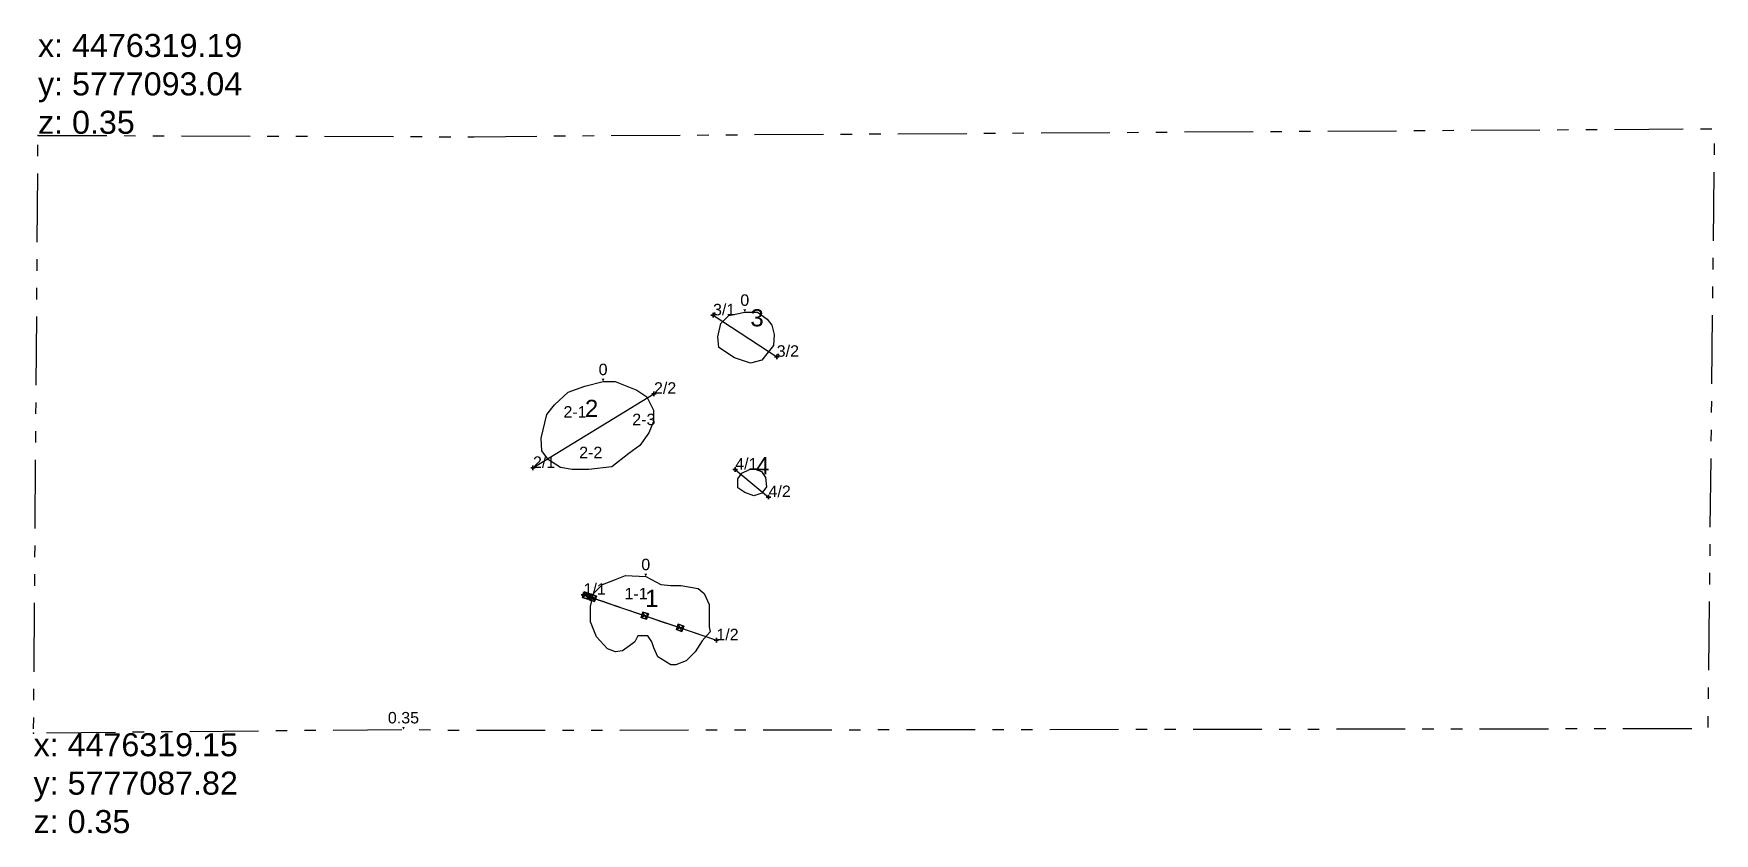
# Model space of a CAD drawing. Header units: metres. Extents: x 4476319.2 to 4476333.8, y 5777086.9 to 5777093.9.
import ezdxf
from ezdxf.enums import TextEntityAlignment as Align

# ---------------------------------------------------------------- set-up
doc = ezdxf.new("R2010")
doc.units = ezdxf.units.M
doc.linetypes.add('ACAD_ISO02W100', pattern=[15, 12, -3])
doc.linetypes.add('ACAD_ISO12W100', pattern=[21, 12, -3, 0, -3, 0, -3])
for name, color, linetype in [('SN01PL01_Befund', 36, 'Continuous'), ('SN01PL01_BefundNr', 36, 'Continuous'), ('SN01PL01_FundNr', 7, 'Continuous'), ('SN01PL01_Grabungsgrenze_extern', 3, 'ACAD_ISO12W100'), ('SN01PL01_Messpunkte', 7, 'Continuous'), ('SN01PL01_Profil', 5, 'Continuous'), ('SN01PL01_ProfilNr', 5, 'Continuous'), ('SN01PL01_Schnittkante', 3, 'ACAD_ISO02W100')]:
    doc.layers.add(name, color=color, linetype=linetype)
doc.styles.get("Standard").update_dxf_attribs({"font": 'arial.ttf'})

# ---------------------------------------------------------------- blocks, each defined once
blk = doc.blocks.new('BefNr')
blk.add_attdef('NUMMER', (0, 0), '', height=0.15)
at = {"flags": 1}
for tag, p in [('LAYERNAME', (0, -0.24)), ('ERSTELLDATUM', (7.517709021520602e-05, -0.1200795335395934))]:
    blk.add_attdef(tag, p, '', height=0.1, dxfattribs=at)
blk = doc.blocks.new('ProfilNr')
at = {"extrusion": (0, -1, 0)}
blk.add_hatch(color=256, dxfattribs=at).paths.add_polyline_path([(0, 0.06), (-0.02, 0.06), (0, 0)])
at = {"extrusion": (-1, 0, 0)}
blk.add_hatch(color=256, dxfattribs=at).paths.add_polyline_path([(0, 0.06), (-0.02, 0.06), (0, 0)])
at = {"extrusion": (0, -1, 0)}
for points in [[(0, 0.06), (-0.02, 0.06), (0, 0)], [(0, 0.06), (0.02, 0.06), (0, 0)]]:
    blk.add_lwpolyline(points, close=True, dxfattribs=at)
at = {"extrusion": (-1, 0, 0)}
for points in [[(0, 0.06), (-0.02, 0.06), (0, 0)], [(0, 0.06), (0.02, 0.06), (0, 0)]]:
    blk.add_lwpolyline(points, close=True, dxfattribs=at)
blk.add_point((0, 0))
blk.add_attdef('NUMMER', (0, 0, 0.06), '', height=0.1)
at = {"flags": 1}
for tag, p in [('ERSTELLDATUM', (0, -0.12)), ('LAYERNAME', (0, -0.24))]:
    blk.add_attdef(tag, p, '', height=0.1, dxfattribs=at)
blk = doc.blocks.new('Fund')
blk.add_attdef('NUMMER', (0, 0), '', height=0.1)
at = {"flags": 1}
for tag, p in [('LAYERNAME', (-0.002278983000086665, -0.2435935701560055)), ('ERSTELLDATUM', (0, -0.12))]:
    blk.add_attdef(tag, p, '', height=0.1, dxfattribs=at)
blk = doc.blocks.new('NivPunkt')
blk.add_lwpolyline([(0, 0, 0, 0.025, 0), (0, 0.025, 0.025, 0.025, 0)], format="xyseb")
blk.add_attdef('NUMMER', text='', height=0.1).set_placement((0, 0.025), align=Align.BOTTOM_CENTER)
at = {"flags": 1}
for tag, p in [('ERSTELLDATUM', (0, 0.17)), ('LAYERNAME', (0, 0.24))]:
    blk.add_attdef(tag, text='', height=0.05, dxfattribs=at).set_placement(p, align=Align.CENTER)
blk = doc.blocks.new('NumPunkt')
for points in [[(0, 0, 0), (-0.1, 0.1, -0.1)], [(0, 0, 0), (-0.1, 0.1, 0.1)], [(0.1, 0.1, -0.1), (0.1, 0.1, 0.1), (-0.1, 0.1, 0.1), (-0.1, 0.1, -0.1)], [(-0.1, -0.1, 0.1), (-0.1, 0.1, 0.1)], [(0, 0, 0), (-0.1, -0.1, -0.1)], [(0, 0, 0), (-0.1, -0.1, 0.1)], [(0, 0, 0), (0.1, 0.1, 0.1)], [(0, 0, 0), (0.1, 0.1, -0.1)], [(0, 0, 0), (0.1, -0.1, -0.1)], [(0, 0, 0), (0.1, -0.1, 0.1)], [(0.1, 0.1, 0.1), (0.1, -0.1, 0.1), (0.1, -0.1, -0.1)], [(-0.1, -0.1, -0.1), (-0.1, -0.1, 0.1)], [(-0.1, -0.1, 0.1), (0.1, -0.1, 0.1)]]:
    blk.add_polyline3d(points)
blk.add_polyline3d([(-0.1, -0.1, -0.1), (0.1, -0.1, -0.1), (0.1, 0.1, -0.1), (-0.1, 0.1, -0.1)], close=True)
at = {"flags": 1}
for tag, p in [('ERSTELLDATUM', (0, 0.24)), ('LAYERNAME', (0, 0.36))]:
    blk.add_attdef(tag, text='', height=0.1, dxfattribs=at).set_placement(p, align=Align.CENTER)
blk.add_attdef('NUMMER', text='', height=0.1).set_placement((0, 0.12), align=Align.CENTER)

msp = doc.modelspace()

# ---------------------------------------------------------------- linework, layer by layer
at = {"layer": 'SN01PL01_Befund', "extrusion": (-0.3243573698898996, -0.945934615392685, 2.017901692277389e-16), "elevation": -6916677.152787647}
msp.add_lwpolyline([(2360468.451429627, 1.39571745133571e-09), (2360468.456504181, -0.0962177462490885), (2360468.497940666, -0.2256608127894779), (2360468.511663549, -0.3256048046805873), (2360468.517544789, -0.3902744806448766), (2360468.546247968, -0.4028557756013598), (2360468.655984892, -0.4122583364628625), (2360468.765721777, -0.4091241495090259), (2360468.847240651, -0.380916519705508), (2360468.892703065, -0.3245013128794412), (2360468.913082783, -0.2539822911516155), (2360468.945152376, -0.2041236951264125), (2360468.960670476, -0.1420743305634673), (2360469.011658434, -0.1309941264772405), (2360469.033827132, -0.1620187823682286), (2360469.069297027, -0.1908273763295796), (2360469.146887454, -0.1775311103137227), (2360469.20124559, -0.09540982789637552), (2360469.234702598, -0.02214060079281666), (2360469.497148612, 1.395717454805157e-09)], dxfattribs=at)
at = {"layer": 'SN01PL01_Befund'}
for points in [[(4476325.264994363, 5777091.097247752, 0), (4476325.129924559, 5777091.18723792, 0), (4476325.119919418, 5777091.282227535, 0), (4476325.144932315, 5777091.397214981, 0), (4476325.214968569, 5777091.467207368, 0), (4476325.355040899, 5777091.497204092, 0), (4476325.465097805, 5777091.497204092, 0), (4476325.550141727, 5777091.437210645, 0), (4476325.590162379, 5777091.382216646, 0), (4476325.61017275, 5777091.302225366, 0), (4476325.605170136, 5777091.207235753, 0), (4476325.560146868, 5777091.147242308, 0), (4476325.505118459, 5777091.077249917, 0), (4476325.405066782, 5777091.052252641, 0)], [(4476323.644081371, 5777090.206751662, 0), (4476323.584125869, 5777090.28733618, 0), (4476323.579123343, 5777090.397324129, 0), (4476323.629149137, 5777090.602301798, 0), (4476323.694182775, 5777090.68729252, 0), (4476323.814244824, 5777090.797280471, 0), (4476323.95931977, 5777090.85227447, 0), (4476324.11940247, 5777090.892270137, 0), (4476324.224456762, 5777090.892270137, 0), (4476324.414554975, 5777090.817278302, 0), (4476324.499598896, 5777090.757284857, 0), (4476324.55962992, 5777090.642297411, 0), (4476324.55962992, 5777090.542308299, 0), (4476324.519609266, 5777090.442319241, 0), (4476324.439567872, 5777090.332331237, 0), (4476324.344518809, 5777090.262338901, 0), (4476324.194441249, 5777090.147351456, 0), (4476323.994337808, 5777090.122354178, 0), (4476323.849262862, 5777090.122354178, 0), (4476323.749211187, 5777090.14235201, 0)], [(4476325.355040899, 5777089.922376008, 0), (4476325.295009875, 5777089.962371621, 0), (4476325.295009875, 5777090.042362899, 0), (4476325.330028002, 5777090.092357455, 0), (4476325.395061553, 5777090.122354178, 0), (4476325.445087434, 5777090.127353623, 0), (4476325.500115843, 5777090.107355791, 0), (4476325.535133971, 5777090.052361789, 0), (4476325.545139112, 5777089.972370562, 0), (4476325.505118459, 5777089.917376563, 0), (4476325.435082294, 5777089.892379287, 0)], [(4476324.157797227, 5777088.557805561, 0), (4476324.061218332, 5777088.663098449, 0), (4476324.008538901, 5777088.794714586, 0), (4476324.008538901, 5777088.92633072, 0), (4476324.034878616, 5777089.040397973, 0), (4476324.113897673, 5777089.119367667, 0), (4476324.228036406, 5777089.163239694, 0), (4476324.315835428, 5777089.198337306, 0), (4476324.491433468, 5777089.189562943, 0), (4476324.623132044, 5777089.119367667, 0), (4476324.710931064, 5777089.11059325, 0), (4476324.798730083, 5777089.11059325, 0), (4476324.947988409, 5777089.084270053, 0), (4476325.000667751, 5777089.040397973, 0), (4476325.044567304, 5777088.943879501, 0), (4476325.044567304, 5777088.847361031, 0), (4476325.044567304, 5777088.750842557, 0), (4476325.053347182, 5777088.70697053, 0), (4476324.983108, 5777088.628000838, 0), (4476324.921648695, 5777088.531482365, 0), (4476324.84262955, 5777088.452512674, 0), (4476324.754830529, 5777088.417415063, 0), (4476324.710931064, 5777088.417415063, 0), (4476324.596792328, 5777088.487610337, 0), (4476324.561672738, 5777088.566579977, 0), (4476324.544112898, 5777088.619226422, 0), (4476324.508993307, 5777088.671872866, 0), (4476324.421194288, 5777088.671872866, 0), (4476324.394854574, 5777088.619226422, 0), (4476324.350955107, 5777088.58412881, 0), (4476324.289495713, 5777088.540256782, 0), (4476324.228036406, 5777088.531482365, 0)]]:
    msp.add_polyline3d(points, close=True, dxfattribs=at)
at = {"layer": 'SN01PL01_Grabungsgrenze_extern', "ltscale": 0.05, "elevation": 0.35, "flags": 128}
msp.add_lwpolyline([(4476319.190701499, 5777093.040497922), (4476322.995054197, 5777093.027525852), (4476323.58953684, 5777093.035048587), (4476333.812265822, 5777093.098272262), (4476333.754473106, 5777087.860068887), (4476322.919803179, 5777087.844388577), (4476322.377996212, 5777087.851911264), (4476319.152172999, 5777087.821552643), (4476319.190701499, 5777093.040497922)], close=True, dxfattribs=at)
at = {"layer": 'SN01PL01_Messpunkte'}
for p in [(4476319.190701499, 5777093.040497922, 0.35), (4476319.152172999, 5777087.821552643, 0.35)]:
    msp.add_point(p, dxfattribs=at)
at = {"layer": 'SN01PL01_Profil'}
for p, q in [((4476325.078137579, 5777091.469701155), (4476325.633823451, 5777091.107797485)), ((4476323.507691138, 5777090.137961067), (4476324.563292123, 5777090.784981322)), ((4476325.271785678, 5777090.123082838), (4476325.562257845, 5777089.883216443)), ((4476323.949104853, 5777089.030209823), (4476325.107296337, 5777088.633070382))]:
    msp.add_line(p, q, dxfattribs=at)
at = {"layer": 'SN01PL01_Schnittkante', "ltscale": 0.01, "extrusion": (-0.3243573698898996, -0.945934615392685, 2.017901692277389e-16), "elevation": -6916677.152787647, "flags": 128}
msp.add_lwpolyline([(2360468.369710915, 1.39571745133571e-09), (2360468.359328192, -0.242460732569711), (2360468.385379734, -0.3833932668604661), (2360468.402236604, -0.4523276982188449), (2360468.621376016, -0.4599870618872331), (2360468.826723439, -0.4523276982188449), (2360468.865777533, -0.4538874287500363), (2360468.982243215, -0.4615468451994005), (2360468.997567645, -0.4324411999223657), (2360469.012892075, -0.3451242640912824), (2360469.015956992, -0.2685304690645154), (2360469.028216543, -0.2317654601190995), (2360469.06806004, -0.2164466800013614), (2360469.224369293, -0.2133829556463951), (2360469.324292839, -0.2052308815956607), (2360469.44193496, -0.2027809471749578), (2360469.469384035, -0.1201031949599596), (2360469.497148611, 1.393484581196924e-09)], dxfattribs=at)

# ---------------------------------------------------------------- block references
at = {"layer": 'SN01PL01_BefundNr'}
for p, values in [((4476325.403989363, 5777091.37285901), {'NUMMER': '3'}), ((4476323.960897812, 5777090.581605712), {'NUMMER': '2'}), ((4476325.453156676, 5777090.081346117), {'NUMMER': '4'}), ((4476324.48493052, 5777088.923224873), {'NUMMER': '1'})]:
    msp.add_blockref('BefNr', p, dxfattribs=at).add_auto_attribs(values)
at = {"layer": 'SN01PL01_FundNr'}
for p, values in [((4476323.773630445, 5777090.576497675), {'NUMMER': '2-1'}), ((4476324.373726685, 5777090.51036982), {'NUMMER': '2-3'}), ((4476323.910660287, 5777090.222241381), {'NUMMER': '2-2'}), ((4476324.305989459, 5777088.989822775), {'NUMMER': '1-1'})]:
    msp.add_blockref('Fund', p, dxfattribs=at).add_auto_attribs(values)
at = {"layer": 'SN01PL01_Messpunkte'}
for p, values in [((4476325.355040899, 5777091.497204092), {'NUMMER': '0'}), ((4476324.11940247, 5777090.892270137), {'NUMMER': '0'}), ((4476324.491433468, 5777089.189562943), {'NUMMER': '0'}), ((4476322.377996212, 5777087.851911264, 0.35), {'NUMMER': '0.35'})]:
    msp.add_blockref('NivPunkt', p, dxfattribs=at).add_auto_attribs(values)
at = {"layer": 'SN01PL01_Messpunkte', "extrusion": (-0.3243573698898996, -0.945934615392685, 2.017901692277389e-16)}
ref = msp.add_blockref('NumPunkt', (2360468.392386449, -0.1607176258234446, -6916677.152787646), dxfattribs=dict(at, xscale=0.25, yscale=0.25, zscale=0.25))
ref.add_attrib('NUMMER', '1/1', dxfattribs={"layer": '0', "extrusion": (-0.3243573698898995, -0.945934615392685, -7.849085462808929e-16), "height": 0.025}).set_placement((2360468.392386449, -0.1307176326481213, -6916677.15278765), align=Align.CENTER)
ref = msp.add_blockref('NumPunkt', (2360468.454950975, -0.4055016857745742, -6916677.152787646), dxfattribs=dict(at, xscale=0.25, yscale=0.25, zscale=0.25))
ref.add_attrib('NUMMER', '1/2', dxfattribs={"layer": '0', "extrusion": (-0.3243573698898995, -0.945934615392685, -7.849085462808929e-16), "height": 0.025}).set_placement((2360468.454950976, -0.3755016925992515, -6916677.15278765), align=Align.CENTER)
ref = msp.add_blockref('NumPunkt', (2360468.93365853, -0.4303143378369897, -6916677.152787647), dxfattribs=dict(at, xscale=0.25, yscale=0.25, zscale=0.25))
ref.add_attrib('NUMMER', '1/3', dxfattribs={"layer": '0', "extrusion": (-0.3243573698898995, -0.945934615392685, -7.849085462808929e-16), "height": 0.025}).set_placement((2360468.933658531, -0.400314344661667, -6916677.15278765), align=Align.CENTER)
ref = msp.add_blockref('NumPunkt', (2360469.259312754, -0.1337093908488924, -6916677.152787647), dxfattribs=dict(at, xscale=0.25, yscale=0.25, zscale=0.25))
ref.add_attrib('NUMMER', '1/4', dxfattribs={"layer": '0', "extrusion": (-0.3243573698898995, -0.945934615392685, -7.849085462808929e-16), "height": 0.025}).set_placement((2360469.259312756, -0.1037093976735691, -6916677.152787649), align=Align.CENTER)
at = {"layer": 'SN01PL01_ProfilNr'}
for p, values in [((4476325.078137579, 5777091.469701155), {'NUMMER': '3/1'}), ((4476325.633823451, 5777091.107797485), {'NUMMER': '3/2'}), ((4476324.563292123, 5777090.784981322), {'NUMMER': '2/2'}), ((4476323.507691138, 5777090.137961067), {'NUMMER': '2/1'}), ((4476325.271785678, 5777090.123082838), {'NUMMER': '4/1'}), ((4476325.562257845, 5777089.883216443), {'NUMMER': '4/2'}), ((4476323.949104853, 5777089.030209823), {'NUMMER': '1/1'}), ((4476325.107296337, 5777088.633070382), {'NUMMER': '1/2'})]:
    msp.add_blockref('ProfilNr', p, dxfattribs=at).add_auto_attribs(values)

# ---------------------------------------------------------------- texts
at = {"layer": 'SN01PL01_Messpunkte', "char_height": 0.20118662619032, "attachment_point": 1}
for s, width, insert in [('x: 4476319.19\\Py: 5777093.04\\Pz: 0.35', 4.023732523433864, (4476319.190701499, 5777093.925719078, 0.35)), ('x: 4476319.15\\Py: 5777087.82\\Pz: 0.35', 2.057942875660956, (4476319.152172999, 5777087.821552643, 0.35))]:
    msp.add_mtext_dynamic_manual_height_columns(s, width=width, gutter_width=1.0059331309516, heights=[0], dxfattribs=dict(at, insert=insert))

doc.saveas('drawing.dxf')
